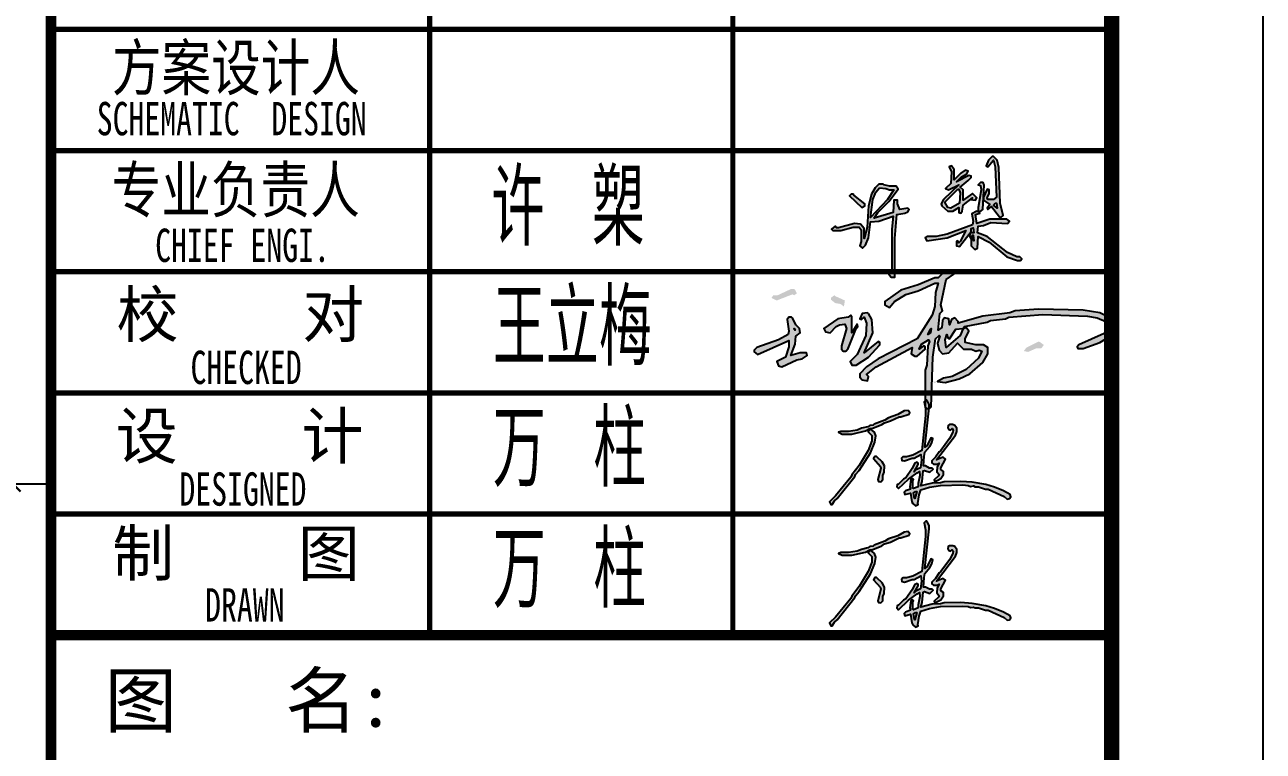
# Model space of a CAD drawing. Extents: x -655480 to 203344, y -294099 to 287156.
# Drawn here: x 65831 to 69917, y 160299 to 162698 of the extents above; entities that cross this region are included whole.
import ezdxf
from ezdxf.enums import TextEntityAlignment as Align

# ---------------------------------------------------------------- set-up
doc = ezdxf.new("R2010")
doc.units = 0
doc.header["$LTSCALE"] = 1000
doc.layers.get('0').update_dxf_attribs({"linetype": 'CONTINUOUS'})
doc.layers.get('DEFPOINTS').update_dxf_attribs({"linetype": 'CONTINUOUS'})
for name, color, linetype in [('-TK', 7, 'CONTINUOUS'), ('DIM_ELEV', 3, 'CONTINUOUS'), ('PUB_DIM', 3, 'CONTINUOUS'), ('图签文字', 4, 'CONTINUOUS')]:
    doc.layers.add(name, color=color, linetype=linetype)
doc.layers.add('图框', color=9, linetype='CONTINUOUS', lineweight=18)
doc.styles.add('_TCH_DIM_T3', font='SIMPLEX', dxfattribs={"width": 0.705882, "bigfont": 'GBCBIG'})
doc.styles.add('建筑图签-1', font='simhei.ttf', dxfattribs={"width": 0.7})
doc.styles.add('建筑图签-2', font='TXT.shx', dxfattribs={"width": 0.5, "bigfont": 'HZTXT.shx'})
doc.dimstyles.new('_TCH_ARCH&&50', dxfattribs={"dimtxt": 157.5, "dimasz": 50, "dimexe": 125, "dimexo": 150, "dimgap": 58.75, "dimtad": 1, "dimdec": 0, "dimzin": 0, "dimdsep": 46, "dimtxsty": '_TCH_DIM_T3', "dimblk": 'ARCHTICK', "dimcen": 0.09, "dimclrt": 7, "dimazin": 0, "dimtfac": 1, "dimtdec": 0, "dimtix": 1, "dimtmove": 2, "dimatfit": 3, "dimldrblk": 'ARCHTICK', "dimfxl": 1, "dimtolj": 1, "dimtzin": 0, "dimarcsym": 0})

# ---------------------------------------------------------------- blocks, each defined once
blk = doc.blocks.new('A$C6AF37BC7')
h = blk.add_hatch(color=256)
h.paths.add_polyline_path([(660, -48), (672, -48), (678, -96)], flags=16)
h.paths.add_polyline_path([(708, 144), (702, 150), (660, 126), (672, 66), (666, 36), (456, -42), (366, -60), (294, -60), (276, -72), (288, -96), (456, -72), (612, -12), (564, -102), (552, -114), (546, -96), (534, -102), (534, -138), (558, -144), (654, -18), (654, 6), (672, 12), (678, -30), (648, -30), (642, -54), (654, -84), (654, -138), (684, -168), (708, -156), (714, -60), (804, -108), (948, -228), (1038, -258), (1062, -258), (1074, -246), (1056, -228), (1032, -228), (954, -192), (786, -60), (708, -30), (714, 24), (756, 30), (816, 54), (954, 48), (972, 66), (948, 84), (810, 84), (702, 48), (690, 120), (726, 132), (720, 144)])
h.paths.add_polyline_path([(852, 216), (864, 216), (870, 174), (840, 198)], flags=16)
h.paths.add_polyline_path([(-312, 282), (-318, 288), (-336, 288), (-348, 276), (-246, 180), (-222, 192), (-222, 210)], flags=17)
h.paths.add_polyline_path([(546, 330), (552, 330), (564, 300), (558, 216), (486, 174), (462, 180), (438, 222)], flags=16)
h.paths.add_polyline_path([(-102, 342), (-48, 336), (-18, 324), (18, 324), (-36, 246), (-174, 96), (-156, 246), (-132, 306)], flags=16)
h.paths.add_polyline_path([(-66, 366), (-72, 372), (-108, 372), (-138, 342), (-168, 288), (-192, 192), (-204, 18), (-228, -78), (-228, 6), (-258, 42), (-306, 48), (-438, 12), (-456, 12), (-468, 24), (-498, 0), (-486, -12), (-420, -12), (-318, 18), (-270, 18), (-252, -6), (-252, -102), (-264, -138), (-240, -156), (-216, -132), (-192, -72), (-174, 60), (-108, 66), (12, 108), (0, 0), (0, -366), (-18, -342), (-24, -372), (-6, -396), (24, -396), (24, -78), (42, 120), (108, 132), (132, 144), (144, 162), (132, 174), (66, 162), (48, 210), (48, 240), (18, 240), (12, 138), (-144, 90), (-114, 138), (-24, 228), (54, 330), (36, 354), (-18, 354)])
h.paths.add_polyline_path([(756, 378), (750, 384), (732, 384), (714, 366), (732, 360), (738, 324), (714, 180), (714, 156), (726, 144), (750, 162), (762, 366)])
h.paths.add_polyline_path([(498, 516), (492, 522), (474, 516), (492, 474), (486, 378), (444, 336), (468, 324), (552, 366), (426, 246), (408, 210), (414, 192), (462, 150), (504, 150), (552, 180), (552, 138), (570, 132), (582, 150), (588, 198), (666, 258), (648, 246), (690, 240), (702, 258), (666, 294), (588, 240), (588, 324), (564, 348), (630, 402), (654, 426), (654, 438), (636, 444), (534, 390), (576, 432), (618, 456), (630, 480), (606, 486), (570, 462), (516, 408), (516, 492)])
h.paths.add_polyline_path([(846, 594), (840, 600), (828, 600), (798, 570), (780, 522), (792, 516), (840, 570), (852, 516), (864, 264), (840, 246), (792, 246), (786, 258), (804, 294), (804, 324), (786, 330), (756, 264), (756, 240), (810, 204), (786, 174), (792, 162), (822, 186), (888, 102), (900, 96), (918, 114), (894, 216), (882, 510), (870, 570)])
at = {"linetype": 'Continuous'}
for points in [[(498, 516), (492, 522), (474, 516), (492, 474), (486, 378), (444, 336), (468, 324), (552, 366), (426, 246), (408, 210), (414, 192), (462, 150), (504, 150), (552, 180), (552, 138), (570, 132), (582, 150), (588, 198), (666, 258), (648, 246), (690, 240), (702, 258), (666, 294), (588, 240), (588, 324), (564, 348), (630, 402), (654, 426), (654, 438), (636, 444), (534, 390), (576, 432), (618, 456), (630, 480), (606, 486), (570, 462), (516, 408), (516, 492), (498, 516)], [(846, 594), (840, 600), (828, 600), (798, 570), (780, 522), (792, 516), (840, 570), (852, 516), (864, 264), (840, 246), (792, 246), (786, 258), (804, 294), (804, 324), (786, 330), (756, 264), (756, 240), (810, 204), (786, 174), (792, 162), (822, 186), (888, 102), (900, 96), (918, 114), (894, 216), (882, 510), (870, 570), (846, 594)], [(-66, 366), (-72, 372), (-108, 372), (-138, 342), (-168, 288), (-192, 192), (-204, 18), (-228, -78), (-228, 6), (-258, 42), (-306, 48), (-438, 12), (-456, 12), (-468, 24), (-498, 0), (-486, -12), (-420, -12), (-318, 18), (-270, 18), (-252, -6), (-252, -102), (-264, -138), (-240, -156), (-216, -132), (-192, -72), (-174, 60), (-108, 66), (12, 108), (0, 0), (0, -366), (-18, -342), (-24, -372), (-6, -396), (24, -396), (24, -78), (42, 120), (108, 132), (132, 144), (144, 162), (132, 174), (66, 162), (48, 210), (48, 240), (18, 240), (12, 138), (-144, 90), (-114, 138), (-24, 228), (54, 330), (36, 354), (-18, 354), (-66, 366)], [(-102, 342), (-48, 336), (-18, 324), (18, 324), (-36, 246), (-174, 96), (-156, 246), (-132, 306), (-102, 342)], [(546, 330), (552, 330), (564, 300), (558, 216), (486, 174), (462, 180), (438, 222), (546, 330)], [(756, 378), (750, 384), (732, 384), (714, 366), (732, 360), (738, 324), (714, 180), (714, 156), (726, 144), (750, 162), (762, 366), (756, 378)], [(-312, 282), (-318, 288), (-336, 288), (-348, 276), (-246, 180), (-222, 192), (-222, 210), (-312, 282)], [(852, 216), (864, 216), (870, 174), (840, 198), (852, 216)], [(708, 144), (702, 150), (660, 126), (672, 66), (666, 36), (456, -42), (366, -60), (294, -60), (276, -72), (288, -96), (456, -72), (612, -12), (564, -102), (552, -114), (546, -96), (534, -102), (534, -138), (558, -144), (654, -18), (654, 6), (672, 12), (678, -30), (648, -30), (642, -54), (654, -84), (654, -138), (684, -168), (708, -156), (714, -60), (804, -108), (948, -228), (1038, -258), (1062, -258), (1074, -246), (1056, -228), (1032, -228), (954, -192), (786, -60), (708, -30), (714, 24), (756, 30), (816, 54), (954, 48), (972, 66), (948, 84), (810, 84), (702, 48), (690, 120), (726, 132), (720, 144), (708, 144)], [(660, -48), (672, -48), (678, -96), (660, -48)]]:
    blk.add_lwpolyline(points, dxfattribs=at)
blk = doc.blocks.new('A1')
at = {"linetype": 'Continuous'}
h = blk.add_hatch(color=0, dxfattribs=at)
h.paths.add_polyline_path([(82053.4, 10194.8), (82047.7, 10200.6), (82018.9, 10189), (81984.3, 10189), (81955.5, 10160.2), (81932.5, 10160.2), (81823, 10114.2), (81707.8, 10079.6), (81604.1, 10004.7), (81604.1, 9981.7), (81632.9, 9964.4), (81667.5, 10004.7), (81742.4, 10050.8), (81823, 10073.8), (81932.5, 10125.7), (81955.5, 10125.7), (81938.2, 10062.3), (81932.5, 9970.2), (81915.2, 9912.6), (81817.3, 9757), (81558.1, 9624.6), (81483.2, 9572.7), (81437.1, 9526.6), (81437.1, 9503.6), (81454.4, 9486.3), (81488.9, 9480.6), (81494.7, 9509.4), (81483.2, 9520.9), (81546.5, 9572.7), (81782.7, 9699.4), (81776.9, 9659.1), (81800, 9641.8), (81817.3, 9641.8), (81869.1, 9687.9), (81869.1, 9705.2), (81857.6, 9711), (81828.8, 9687.9), (81846.1, 9722.5), (81892.1, 9751.3), (81897.9, 9739.8), (81886.4, 9711), (81880.6, 9584.2), (81869.1, 9549.7), (81869.1, 9307.8), (81880.6, 9296.2), (81897.9, 9296.2), (81909.4, 9307.8), (81920.9, 9636.1), (81938.2, 9757), (81961.3, 9780.1), (81967, 9774.3), (81949.7, 9728.2), (81961.3, 9682.2), (81984.3, 9659.1), (82024.6, 9664.9), (82082.2, 9728.2), (82122.5, 9687.9), (82174.4, 9687.9), (82203.2, 9676.4), (82226.2, 9682.2), (82243.5, 9676.4), (82220.5, 9630.3), (82139.8, 9555.4), (82047.7, 9509.4), (81990.1, 9497.8), (81949.7, 9474.8), (82001.6, 9469), (82093.7, 9492.1), (82162.9, 9526.6), (82249.3, 9601.5), (82283.8, 9659.1), (82283.8, 9699.4), (82255, 9716.7), (82203.2, 9716.7), (82134.1, 9734), (82134.1, 9757), (82157.1, 9808.9), (82139.8, 9831.9), (82116.8, 9820.4), (82099.5, 9780.1), (82007.3, 9699.4), (82001.6, 9751.3), (82013.1, 9785.8), (82018.9, 9762.8), (82030.4, 9757), (82070.7, 9820.4), (82116.8, 9826.2), (82128.3, 9837.7), (82278.1, 9866.5), (82301.1, 9878), (82399, 9889.5), (82422.1, 9901), (82646.7, 9918.3), (82940.5, 9906.8), (83003.8, 9895.3), (83061.4, 9872.2), (83084.5, 9849.2), (83084.5, 9826.2), (83049.9, 9791.6), (82882.9, 9716.7), (82871.3, 9705.2), (82877.1, 9693.7), (82911.7, 9693.7), (83021.1, 9734), (83090.2, 9774.3), (83124.8, 9814.6), (83130.5, 9837.7), (83119, 9866.5), (83090.2, 9895.3), (83021.1, 9929.8), (82911.7, 9947.1), (82617.9, 9952.9), (82462.4, 9941.4), (82427.8, 9929.8), (82249.3, 9906.8), (82088, 9860.7), (82088, 9872.2), (82064.9, 9895.3), (82041.9, 9883.8), (82030.4, 9849.2), (82024.6, 9889.5), (81995.8, 9895.3), (81984.3, 9878), (81978.5, 9831.9), (81955.5, 9814.6), (81967, 9924.1), (81984.3, 9941.4), (81972.8, 9981.7), (82007.3, 10148.7), (82059.2, 10183.3)])
h.paths.add_polyline_path([(81903.7, 9820.4), (81909.4, 9826.2), (81903.7, 9797.4), (81886.4, 9785.8)], flags=16)
h.paths.add_polyline_path([(81938.2, 9469), (81944, 9474.8), (81920.9, 9474.8), (81932.5, 9463.3)], flags=17)
h.paths.add_polyline_path([(82629.4, 9734), (82617.9, 9739.8), (82537.3, 9699.4), (82520, 9676.4), (82548.8, 9670.6), (82600.6, 9693.7), (82635.2, 9693.7), (82652.5, 9716.7)], flags=17)
h.paths.add_polyline_path([(81005.1, 9820.4), (81005.1, 9826.2), (81010.9, 9814.6)], flags=16)
h.paths.add_polyline_path([(80993.6, 9895.3), (80987.8, 9901), (80970.5, 9901), (80959, 9883.8), (80970.5, 9808.9), (80964.8, 9785.8), (80901.4, 9751.3), (80757.4, 9699.4), (80740.1, 9682.2), (80740.1, 9670.6), (80763.2, 9653.4), (80970.5, 9745.5), (80970.5, 9705.2), (80947.5, 9636.1), (80889.9, 9607.3), (80901.4, 9578.5), (80924.5, 9572.7), (81022.4, 9618.8), (81056.9, 9624.6), (81091.5, 9647.6), (81085.7, 9664.9), (81045.4, 9664.9), (80982.1, 9647.6), (81010.9, 9722.5), (81016.6, 9774.3), (81045.4, 9797.4), (81039.7, 9826.2), (81016.6, 9849.2)])
h.paths.add_polyline_path([(81385.3, 9906.8), (81379.5, 9912.6), (81362.2, 9901), (81293.1, 9889.5), (81200.9, 9826.2), (81212.5, 9803.1), (81241.3, 9797.4), (81281.6, 9837.7), (81304.6, 9849.2), (81339.2, 9855), (81350.7, 9826.2), (81316.1, 9711), (81316.1, 9687.9), (81327.7, 9676.4), (81344.9, 9676.4), (81362.2, 9693.7), (81414.1, 9826.2), (81425.6, 9837.7), (81419.8, 9855), (81385.3, 9797.4)])
h.paths.add_polyline_path([(81494.7, 9924.1), (81488.9, 9929.8), (81454.4, 9924.1), (81437.1, 9889.5), (81448.6, 9883.8), (81465.9, 9901), (81483.2, 9860.7), (81477.4, 9780.1), (81419.8, 9653.4), (81373.7, 9607.3), (81385.3, 9584.2), (81414.1, 9584.2), (81494.7, 9636.1), (81569.6, 9716.7), (81569.6, 9734), (81558.1, 9739.8), (81465.9, 9664.9), (81523.5, 9797.4), (81517.7, 9883.8)])
h.paths.add_polyline_path([(81275.8, 10039.3), (81270.1, 10045), (81247, 10027.8), (81247, 10016.2), (81275.8, 9993.2), (81310.4, 9987.4), (81333.4, 9970.2), (81339.2, 10010.5)])
h.paths.add_polyline_path([(81010.9, 10079.6), (81005.1, 10085.4), (80982.1, 10085.4), (80895.7, 10045), (80866.9, 10045), (80855.3, 10027.8), (80889.9, 10010.5), (80993.6, 10050.8), (81005.1, 10045), (81022.4, 10056.6)])
h = blk.add_hatch(color=256, dxfattribs=at)
h.paths.add_polyline_path([(81517.1, 9155.1), (81514.1, 9158.1), (81505.1, 9158.1), (81493.1, 9143.1), (81517.1, 9119.1), (81517.1, 9083.1), (81493.1, 9020.1), (81433.1, 8921.1), (81385.1, 8858.1), (81379.1, 8843.1), (81277.1, 8720.1), (81238.1, 8681.1), (81247.1, 8663.1), (81256.1, 8663.1), (81271.1, 8687.1), (81289.1, 8702.1), (81406.1, 8849.1), (81409.1, 8861.1), (81433.1, 8888.1), (81508.1, 9005.1), (81538.1, 9074.1), (81544.1, 9116.1), (81535.1, 9140.1)])
h.paths.add_polyline_path([(81760.1, 9281.1), (81757.1, 9284.1), (81730.1, 9281.1), (81688.1, 9257.1), (81628.1, 9236.1), (81604.1, 9221.1), (81532.1, 9194.1), (81526.1, 9188.1), (81505.1, 9185.1), (81490.1, 9176.1), (81448.1, 9167.1), (81421.1, 9155.1), (81364.1, 9146.1), (81313.1, 9146.1), (81298.1, 9140.1), (81322.1, 9128.1), (81385.1, 9128.1), (81475.1, 9149.1), (81505.1, 9164.1), (81523.1, 9167.1), (81583.1, 9191.1), (81601.1, 9203.1), (81640.1, 9215.1), (81697.1, 9242.1), (81709.1, 9242.1), (81763.1, 9260.1), (81769.1, 9269.1)])
h.paths.add_polyline_path([(81550.1, 8978.1), (81547.1, 8981.1), (81538.1, 8981.1), (81529.1, 8966.1), (81574.1, 8915.1), (81577.1, 8903.1), (81556.1, 8828.1), (81562.1, 8816.1), (81577.1, 8813.1), (81589.1, 8828.1), (81589.1, 8855.1), (81598.1, 8876.1), (81601.1, 8918.1), (81586.1, 8945.1)])
h.paths.add_polyline_path([(81883.1, 9350.1), (81880.1, 9353.1), (81874.1, 9353.1), (81862.1, 9341.1), (81871.1, 9296.1), (81871.1, 9251.1), (81847.1, 9020.1), (81787.1, 8990.1), (81745.1, 8978.1), (81721.1, 8978.1), (81712.1, 8969.1), (81715.1, 8954.1), (81733.1, 8951.1), (81784.1, 8969.1), (81796.1, 8969.1), (81841.1, 8993.1), (81844.1, 8957.1), (81838.1, 8906.1), (81808.1, 8891.1), (81796.1, 8879.1), (81823.1, 8927.1), (81823.1, 8936.1), (81817.1, 8942.1), (81799.1, 8933.1), (81784.1, 8900.1), (81742.1, 8840.1), (81727.1, 8831.1), (81694.1, 8798.1), (81685.1, 8795.1), (81682.1, 8780.1), (81694.1, 8768.1), (81760.1, 8831.1), (81817.1, 8873.1), (81832.1, 8882.1), (81835.1, 8855.1), (81823.1, 8801.1), (81823.1, 8780.1), (81793.1, 8768.1), (81787.1, 8771.1), (81787.1, 8819.1), (81793.1, 8828.1), (81781.1, 8834.1), (81775.1, 8828.1), (81769.1, 8780.1), (81772.1, 8765.1), (81739.1, 8753.1), (81730.1, 8744.1), (81736.1, 8729.1), (81772.1, 8738.1), (81781.1, 8681.1), (81787.1, 8669.1), (81805.1, 8654.1), (81823.1, 8663.1), (81820.1, 8669.1), (81829.1, 8726.1), (81841.1, 8759.1), (81898.1, 8777.1), (81970.1, 8789.1), (82117.1, 8792.1), (82153.1, 8789.1), (82168.1, 8783.1), (82189.1, 8786.1), (82198.1, 8780.1), (82222.1, 8780.1), (82267.1, 8765.1), (82285.1, 8765.1), (82390.1, 8717.1), (82411.1, 8699.1), (82426.1, 8702.1), (82435.1, 8714.1), (82429.1, 8729.1), (82387.1, 8753.1), (82327.1, 8777.1), (82270.1, 8795.1), (82180.1, 8810.1), (82105.1, 8816.1), (81994.1, 8813.1), (81970.1, 8807.1), (81916.1, 8804.1), (81841.1, 8786.1), (81850.1, 8816.1), (81856.1, 8885.1), (81865.1, 8888.1), (81901.1, 8876.1), (81922.1, 8897.1), (81916.1, 8903.1), (81898.1, 8903.1), (81871.1, 8918.1), (81859.1, 8918.1), (81862.1, 8981.1), (81868.1, 9008.1), (81901.1, 9047.1), (81913.1, 9071.1), (81919.1, 9098.1), (81907.1, 9104.1), (81883.1, 9053.1), (81868.1, 9041.1), (81895.1, 9302.1), (81895.1, 9323.1)])
h.paths.add_polyline_path([(82057.1, 9188.1), (82054.1, 9191.1), (82030.1, 9191.1), (82021.1, 9185.1), (82018.1, 9170.1), (82024.1, 9161.1), (82036.1, 9155.1), (82048.1, 9164.1), (82054.1, 9155.1), (82051.1, 9140.1), (82030.1, 9098.1), (81973.1, 9020.1), (81961.1, 9011.1), (81937.1, 8975.1), (81913.1, 8951.1), (81913.1, 8939.1), (81925.1, 8930.1), (81949.1, 8930.1), (81961.1, 8936.1), (81949.1, 8912.1), (81946.1, 8879.1), (81961.1, 8861.1), (81958.1, 8852.1), (81928.1, 8825.1), (81934.1, 8813.1), (81973.1, 8834.1), (81991.1, 8861.1), (81991.1, 8882.1), (81973.1, 8894.1), (81973.1, 8906.1), (82003.1, 8963.1), (81988.1, 8975.1), (81943.1, 8957.1), (82069.1, 9122.1), (82078.1, 9146.1), (82078.1, 9167.1), (82063.1, 9188.1)], flags=17)
h = blk.add_hatch(color=256, dxfattribs=at)
h.paths.add_polyline_path([(81517.1, 8355.1), (81514.1, 8358.1), (81505.1, 8358.1), (81493.1, 8343.1), (81517.1, 8319.1), (81517.1, 8283.1), (81493.1, 8220.1), (81433.1, 8121.1), (81385.1, 8058.1), (81379.1, 8043.1), (81277.1, 7920.1), (81238.1, 7881.1), (81247.1, 7863.1), (81256.1, 7863.1), (81271.1, 7887.1), (81289.1, 7902.1), (81406.1, 8049.1), (81409.1, 8061.1), (81433.1, 8088.1), (81508.1, 8205.1), (81538.1, 8274.1), (81544.1, 8316.1), (81535.1, 8340.1)])
h.paths.add_polyline_path([(81760.1, 8481.1), (81757.1, 8484.1), (81730.1, 8481.1), (81688.1, 8457.1), (81628.1, 8436.1), (81604.1, 8421.1), (81532.1, 8394.1), (81526.1, 8388.1), (81505.1, 8385.1), (81490.1, 8376.1), (81448.1, 8367.1), (81421.1, 8355.1), (81364.1, 8346.1), (81313.1, 8346.1), (81298.1, 8340.1), (81322.1, 8328.1), (81385.1, 8328.1), (81475.1, 8349.1), (81505.1, 8364.1), (81523.1, 8367.1), (81583.1, 8391.1), (81601.1, 8403.1), (81640.1, 8415.1), (81697.1, 8442.1), (81709.1, 8442.1), (81763.1, 8460.1), (81769.1, 8469.1)])
h.paths.add_polyline_path([(81550.1, 8178.1), (81547.1, 8181.1), (81538.1, 8181.1), (81529.1, 8166.1), (81574.1, 8115.1), (81577.1, 8103.1), (81556.1, 8028.1), (81562.1, 8016.1), (81577.1, 8013.1), (81589.1, 8028.1), (81589.1, 8055.1), (81598.1, 8076.1), (81601.1, 8118.1), (81586.1, 8145.1)])
h.paths.add_polyline_path([(81883.1, 8550.1), (81880.1, 8553.1), (81874.1, 8553.1), (81862.1, 8541.1), (81871.1, 8496.1), (81871.1, 8451.1), (81847.1, 8220.1), (81787.1, 8190.1), (81745.1, 8178.1), (81721.1, 8178.1), (81712.1, 8169.1), (81715.1, 8154.1), (81733.1, 8151.1), (81784.1, 8169.1), (81796.1, 8169.1), (81841.1, 8193.1), (81844.1, 8157.1), (81838.1, 8106.1), (81808.1, 8091.1), (81796.1, 8079.1), (81823.1, 8127.1), (81823.1, 8136.1), (81817.1, 8142.1), (81799.1, 8133.1), (81784.1, 8100.1), (81742.1, 8040.1), (81727.1, 8031.1), (81694.1, 7998.1), (81685.1, 7995.1), (81682.1, 7980.1), (81694.1, 7968.1), (81760.1, 8031.1), (81817.1, 8073.1), (81832.1, 8082.1), (81835.1, 8055.1), (81823.1, 8001.1), (81823.1, 7980.1), (81793.1, 7968.1), (81787.1, 7971.1), (81787.1, 8019.1), (81793.1, 8028.1), (81781.1, 8034.1), (81775.1, 8028.1), (81769.1, 7980.1), (81772.1, 7965.1), (81739.1, 7953.1), (81730.1, 7944.1), (81736.1, 7929.1), (81772.1, 7938.1), (81781.1, 7881.1), (81787.1, 7869.1), (81805.1, 7854.1), (81823.1, 7863.1), (81820.1, 7869.1), (81829.1, 7926.1), (81841.1, 7959.1), (81898.1, 7977.1), (81970.1, 7989.1), (82117.1, 7992.1), (82153.1, 7989.1), (82168.1, 7983.1), (82189.1, 7986.1), (82198.1, 7980.1), (82222.1, 7980.1), (82267.1, 7965.1), (82285.1, 7965.1), (82390.1, 7917.1), (82411.1, 7899.1), (82426.1, 7902.1), (82435.1, 7914.1), (82429.1, 7929.1), (82387.1, 7953.1), (82327.1, 7977.1), (82270.1, 7995.1), (82180.1, 8010.1), (82105.1, 8016.1), (81994.1, 8013.1), (81970.1, 8007.1), (81916.1, 8004.1), (81841.1, 7986.1), (81850.1, 8016.1), (81856.1, 8085.1), (81865.1, 8088.1), (81901.1, 8076.1), (81922.1, 8097.1), (81916.1, 8103.1), (81898.1, 8103.1), (81871.1, 8118.1), (81859.1, 8118.1), (81862.1, 8181.1), (81868.1, 8208.1), (81901.1, 8247.1), (81913.1, 8271.1), (81919.1, 8298.1), (81907.1, 8304.1), (81883.1, 8253.1), (81868.1, 8241.1), (81895.1, 8502.1), (81895.1, 8523.1)])
h.paths.add_polyline_path([(82057.1, 8388.1), (82054.1, 8391.1), (82030.1, 8391.1), (82021.1, 8385.1), (82018.1, 8370.1), (82024.1, 8361.1), (82036.1, 8355.1), (82048.1, 8364.1), (82054.1, 8355.1), (82051.1, 8340.1), (82030.1, 8298.1), (81973.1, 8220.1), (81961.1, 8211.1), (81937.1, 8175.1), (81913.1, 8151.1), (81913.1, 8139.1), (81925.1, 8130.1), (81949.1, 8130.1), (81961.1, 8136.1), (81949.1, 8112.1), (81946.1, 8079.1), (81961.1, 8061.1), (81958.1, 8052.1), (81928.1, 8025.1), (81934.1, 8013.1), (81973.1, 8034.1), (81991.1, 8061.1), (81991.1, 8082.1), (81973.1, 8094.1), (81973.1, 8106.1), (82003.1, 8163.1), (81988.1, 8175.1), (81943.1, 8157.1), (82069.1, 8322.1), (82078.1, 8346.1), (82078.1, 8367.1), (82063.1, 8388.1)], flags=17)
blk.add_lwpolyline([(0, 59400), (0, 0), (84100, 0), (84100, 59400)], close=True)
at = {"const_width": 100}
blk.add_lwpolyline([(2500, 58400), (2500, 1000), (83100, 1000), (83100, 58400)], close=True, dxfattribs=at)
at = {"color": 0, "linetype": 'Continuous'}
for points in [[(82053.4, 10194.8), (82047.7, 10200.6), (82018.9, 10189), (81984.3, 10189), (81955.5, 10160.2), (81932.5, 10160.2), (81823, 10114.2), (81707.8, 10079.6), (81604.1, 10004.7), (81604.1, 9981.7), (81632.9, 9964.4), (81667.5, 10004.7), (81742.4, 10050.8), (81823, 10073.8), (81932.5, 10125.7), (81955.5, 10125.7), (81938.2, 10062.3), (81932.5, 9970.2), (81915.2, 9912.6), (81817.3, 9757), (81558.1, 9624.6), (81483.2, 9572.7), (81437.1, 9526.6), (81437.1, 9503.6), (81454.4, 9486.3), (81488.9, 9480.6), (81494.7, 9509.4), (81483.2, 9520.9), (81546.5, 9572.7), (81782.7, 9699.4), (81776.9, 9659.1), (81800, 9641.8), (81817.3, 9641.8), (81869.1, 9687.9), (81869.1, 9705.2), (81857.6, 9711), (81828.8, 9687.9), (81846.1, 9722.5), (81892.1, 9751.3), (81897.9, 9739.8), (81886.4, 9711), (81880.6, 9584.2), (81869.1, 9549.7), (81869.1, 9307.8), (81880.6, 9296.2), (81897.9, 9296.2), (81909.4, 9307.8), (81920.9, 9636.1), (81938.2, 9757), (81961.3, 9780.1), (81967, 9774.3), (81949.7, 9728.2), (81961.3, 9682.2), (81984.3, 9659.1), (82024.6, 9664.9), (82082.2, 9728.2), (82122.5, 9687.9), (82174.4, 9687.9), (82203.2, 9676.4), (82226.2, 9682.2), (82243.5, 9676.4), (82220.5, 9630.3), (82139.8, 9555.4), (82047.7, 9509.4), (81990.1, 9497.8), (81949.7, 9474.8), (82001.6, 9469), (82093.7, 9492.1), (82162.9, 9526.6), (82249.3, 9601.5), (82283.8, 9659.1), (82283.8, 9699.4), (82255, 9716.7), (82203.2, 9716.7), (82134.1, 9734), (82134.1, 9757), (82157.1, 9808.9), (82139.8, 9831.9), (82116.8, 9820.4), (82099.5, 9780.1), (82007.3, 9699.4), (82001.6, 9751.3), (82013.1, 9785.8), (82018.9, 9762.8), (82030.4, 9757), (82070.7, 9820.4), (82116.8, 9826.2), (82128.3, 9837.7), (82278.1, 9866.5), (82301.1, 9878), (82399, 9889.5), (82422.1, 9901), (82646.7, 9918.3), (82940.5, 9906.8), (83003.8, 9895.3), (83061.4, 9872.2), (83084.5, 9849.2), (83084.5, 9826.2), (83049.9, 9791.6), (82882.9, 9716.7), (82871.3, 9705.2), (82877.1, 9693.7), (82911.7, 9693.7), (83021.1, 9734), (83090.2, 9774.3), (83124.8, 9814.6), (83130.5, 9837.7), (83119, 9866.5), (83090.2, 9895.3), (83021.1, 9929.8), (82911.7, 9947.1), (82617.9, 9952.9), (82462.4, 9941.4), (82427.8, 9929.8), (82249.3, 9906.8), (82088, 9860.7), (82088, 9872.2), (82064.9, 9895.3), (82041.9, 9883.8), (82030.4, 9849.2), (82024.6, 9889.5), (81995.8, 9895.3), (81984.3, 9878), (81978.5, 9831.9), (81955.5, 9814.6), (81967, 9924.1), (81984.3, 9941.4), (81972.8, 9981.7), (82007.3, 10148.7), (82059.2, 10183.3), (82053.4, 10194.8)], [(80993.6, 9895.3), (80987.8, 9901), (80970.5, 9901), (80959, 9883.8), (80970.5, 9808.9), (80964.8, 9785.8), (80901.4, 9751.3), (80757.4, 9699.4), (80740.1, 9682.2), (80740.1, 9670.6), (80763.2, 9653.4), (80970.5, 9745.5), (80970.5, 9705.2), (80947.5, 9636.1), (80889.9, 9607.3), (80901.4, 9578.5), (80924.5, 9572.7), (81022.4, 9618.8), (81056.9, 9624.6), (81091.5, 9647.6), (81085.7, 9664.9), (81045.4, 9664.9), (80982.1, 9647.6), (81010.9, 9722.5), (81016.6, 9774.3), (81045.4, 9797.4), (81039.7, 9826.2), (81016.6, 9849.2), (80993.6, 9895.3)], [(81385.3, 9906.8), (81379.5, 9912.6), (81362.2, 9901), (81293.1, 9889.5), (81200.9, 9826.2), (81212.5, 9803.1), (81241.3, 9797.4), (81281.6, 9837.7), (81304.6, 9849.2), (81339.2, 9855), (81350.7, 9826.2), (81316.1, 9711), (81316.1, 9687.9), (81327.7, 9676.4), (81344.9, 9676.4), (81362.2, 9693.7), (81414.1, 9826.2), (81425.6, 9837.7), (81419.8, 9855), (81385.3, 9797.4), (81385.3, 9906.8)], [(81494.7, 9924.1), (81488.9, 9929.8), (81454.4, 9924.1), (81437.1, 9889.5), (81448.6, 9883.8), (81465.9, 9901), (81483.2, 9860.7), (81477.4, 9780.1), (81419.8, 9653.4), (81373.7, 9607.3), (81385.3, 9584.2), (81414.1, 9584.2), (81494.7, 9636.1), (81569.6, 9716.7), (81569.6, 9734), (81558.1, 9739.8), (81465.9, 9664.9), (81523.5, 9797.4), (81517.7, 9883.8), (81494.7, 9924.1)], [(81005.1, 9820.4), (81005.1, 9826.2), (81010.9, 9814.6), (81005.1, 9820.4)], [(81903.7, 9820.4), (81909.4, 9826.2), (81903.7, 9797.4), (81886.4, 9785.8), (81903.7, 9820.4)]]:
    blk.add_lwpolyline(points, dxfattribs=at)
at = {"linetype": 'Continuous'}
for points in [[(81883.1, 9350.1), (81880.1, 9353.1), (81874.1, 9353.1), (81862.1, 9341.1), (81871.1, 9296.1), (81871.1, 9251.1), (81847.1, 9020.1), (81787.1, 8990.1), (81745.1, 8978.1), (81721.1, 8978.1), (81712.1, 8969.1), (81715.1, 8954.1), (81733.1, 8951.1), (81784.1, 8969.1), (81796.1, 8969.1), (81841.1, 8993.1), (81844.1, 8957.1), (81838.1, 8906.1), (81808.1, 8891.1), (81796.1, 8879.1), (81823.1, 8927.1), (81823.1, 8936.1), (81817.1, 8942.1), (81799.1, 8933.1), (81784.1, 8900.1), (81742.1, 8840.1), (81727.1, 8831.1), (81694.1, 8798.1), (81685.1, 8795.1), (81682.1, 8780.1), (81694.1, 8768.1), (81760.1, 8831.1), (81817.1, 8873.1), (81832.1, 8882.1), (81835.1, 8855.1), (81823.1, 8801.1), (81823.1, 8780.1), (81793.1, 8768.1), (81787.1, 8771.1), (81787.1, 8819.1), (81793.1, 8828.1), (81781.1, 8834.1), (81775.1, 8828.1), (81769.1, 8780.1), (81772.1, 8765.1), (81739.1, 8753.1), (81730.1, 8744.1), (81736.1, 8729.1), (81772.1, 8738.1), (81781.1, 8681.1), (81787.1, 8669.1), (81805.1, 8654.1), (81823.1, 8663.1), (81820.1, 8669.1), (81829.1, 8726.1), (81841.1, 8759.1), (81898.1, 8777.1), (81970.1, 8789.1), (82117.1, 8792.1), (82153.1, 8789.1), (82168.1, 8783.1), (82189.1, 8786.1), (82198.1, 8780.1), (82222.1, 8780.1), (82267.1, 8765.1), (82285.1, 8765.1), (82390.1, 8717.1), (82411.1, 8699.1), (82426.1, 8702.1), (82435.1, 8714.1), (82429.1, 8729.1), (82387.1, 8753.1), (82327.1, 8777.1), (82270.1, 8795.1), (82180.1, 8810.1), (82105.1, 8816.1), (81994.1, 8813.1), (81970.1, 8807.1), (81916.1, 8804.1), (81841.1, 8786.1), (81850.1, 8816.1), (81856.1, 8885.1), (81865.1, 8888.1), (81901.1, 8876.1), (81922.1, 8897.1), (81916.1, 8903.1), (81898.1, 8903.1), (81871.1, 8918.1), (81859.1, 8918.1), (81862.1, 8981.1), (81868.1, 9008.1), (81901.1, 9047.1), (81913.1, 9071.1), (81919.1, 9098.1), (81907.1, 9104.1), (81883.1, 9053.1), (81868.1, 9041.1), (81895.1, 9302.1), (81895.1, 9323.1), (81883.1, 9350.1)], [(81760.1, 9281.1), (81757.1, 9284.1), (81730.1, 9281.1), (81688.1, 9257.1), (81628.1, 9236.1), (81604.1, 9221.1), (81532.1, 9194.1), (81526.1, 9188.1), (81505.1, 9185.1), (81490.1, 9176.1), (81448.1, 9167.1), (81421.1, 9155.1), (81364.1, 9146.1), (81313.1, 9146.1), (81298.1, 9140.1), (81322.1, 9128.1), (81385.1, 9128.1), (81475.1, 9149.1), (81505.1, 9164.1), (81523.1, 9167.1), (81583.1, 9191.1), (81601.1, 9203.1), (81640.1, 9215.1), (81697.1, 9242.1), (81709.1, 9242.1), (81763.1, 9260.1), (81769.1, 9269.1), (81760.1, 9281.1)], [(81517.1, 9155.1), (81514.1, 9158.1), (81505.1, 9158.1), (81493.1, 9143.1), (81517.1, 9119.1), (81517.1, 9083.1), (81493.1, 9020.1), (81433.1, 8921.1), (81385.1, 8858.1), (81379.1, 8843.1), (81277.1, 8720.1), (81238.1, 8681.1), (81247.1, 8663.1), (81256.1, 8663.1), (81271.1, 8687.1), (81289.1, 8702.1), (81406.1, 8849.1), (81409.1, 8861.1), (81433.1, 8888.1), (81508.1, 9005.1), (81538.1, 9074.1), (81544.1, 9116.1), (81535.1, 9140.1), (81517.1, 9155.1)], [(82057.1, 9188.1), (82054.1, 9191.1), (82030.1, 9191.1), (82021.1, 9185.1), (82018.1, 9170.1), (82024.1, 9161.1), (82036.1, 9155.1), (82048.1, 9164.1), (82054.1, 9155.1), (82051.1, 9140.1), (82030.1, 9098.1), (81973.1, 9020.1), (81961.1, 9011.1), (81937.1, 8975.1), (81913.1, 8951.1), (81913.1, 8939.1), (81925.1, 8930.1), (81949.1, 8930.1), (81961.1, 8936.1), (81949.1, 8912.1), (81946.1, 8879.1), (81961.1, 8861.1), (81958.1, 8852.1), (81928.1, 8825.1), (81934.1, 8813.1), (81973.1, 8834.1), (81991.1, 8861.1), (81991.1, 8882.1), (81973.1, 8894.1), (81973.1, 8906.1), (82003.1, 8963.1), (81988.1, 8975.1), (81943.1, 8957.1), (82069.1, 9122.1), (82078.1, 9146.1), (82078.1, 9167.1), (82063.1, 9188.1), (82057.1, 9188.1)], [(81550.1, 8978.1), (81547.1, 8981.1), (81538.1, 8981.1), (81529.1, 8966.1), (81574.1, 8915.1), (81577.1, 8903.1), (81556.1, 8828.1), (81562.1, 8816.1), (81577.1, 8813.1), (81589.1, 8828.1), (81589.1, 8855.1), (81598.1, 8876.1), (81601.1, 8918.1), (81586.1, 8945.1), (81550.1, 8978.1)], [(81805.1, 8750.1), (81814.1, 8750.1), (81802.1, 8702.1), (81796.1, 8714.1), (81793.1, 8741.1), (81805.1, 8750.1)], [(81883.1, 8550.1), (81880.1, 8553.1), (81874.1, 8553.1), (81862.1, 8541.1), (81871.1, 8496.1), (81871.1, 8451.1), (81847.1, 8220.1), (81787.1, 8190.1), (81745.1, 8178.1), (81721.1, 8178.1), (81712.1, 8169.1), (81715.1, 8154.1), (81733.1, 8151.1), (81784.1, 8169.1), (81796.1, 8169.1), (81841.1, 8193.1), (81844.1, 8157.1), (81838.1, 8106.1), (81808.1, 8091.1), (81796.1, 8079.1), (81823.1, 8127.1), (81823.1, 8136.1), (81817.1, 8142.1), (81799.1, 8133.1), (81784.1, 8100.1), (81742.1, 8040.1), (81727.1, 8031.1), (81694.1, 7998.1), (81685.1, 7995.1), (81682.1, 7980.1), (81694.1, 7968.1), (81760.1, 8031.1), (81817.1, 8073.1), (81832.1, 8082.1), (81835.1, 8055.1), (81823.1, 8001.1), (81823.1, 7980.1), (81793.1, 7968.1), (81787.1, 7971.1), (81787.1, 8019.1), (81793.1, 8028.1), (81781.1, 8034.1), (81775.1, 8028.1), (81769.1, 7980.1), (81772.1, 7965.1), (81739.1, 7953.1), (81730.1, 7944.1), (81736.1, 7929.1), (81772.1, 7938.1), (81781.1, 7881.1), (81787.1, 7869.1), (81805.1, 7854.1), (81823.1, 7863.1), (81820.1, 7869.1), (81829.1, 7926.1), (81841.1, 7959.1), (81898.1, 7977.1), (81970.1, 7989.1), (82117.1, 7992.1), (82153.1, 7989.1), (82168.1, 7983.1), (82189.1, 7986.1), (82198.1, 7980.1), (82222.1, 7980.1), (82267.1, 7965.1), (82285.1, 7965.1), (82390.1, 7917.1), (82411.1, 7899.1), (82426.1, 7902.1), (82435.1, 7914.1), (82429.1, 7929.1), (82387.1, 7953.1), (82327.1, 7977.1), (82270.1, 7995.1), (82180.1, 8010.1), (82105.1, 8016.1), (81994.1, 8013.1), (81970.1, 8007.1), (81916.1, 8004.1), (81841.1, 7986.1), (81850.1, 8016.1), (81856.1, 8085.1), (81865.1, 8088.1), (81901.1, 8076.1), (81922.1, 8097.1), (81916.1, 8103.1), (81898.1, 8103.1), (81871.1, 8118.1), (81859.1, 8118.1), (81862.1, 8181.1), (81868.1, 8208.1), (81901.1, 8247.1), (81913.1, 8271.1), (81919.1, 8298.1), (81907.1, 8304.1), (81883.1, 8253.1), (81868.1, 8241.1), (81895.1, 8502.1), (81895.1, 8523.1), (81883.1, 8550.1)], [(81760.1, 8481.1), (81757.1, 8484.1), (81730.1, 8481.1), (81688.1, 8457.1), (81628.1, 8436.1), (81604.1, 8421.1), (81532.1, 8394.1), (81526.1, 8388.1), (81505.1, 8385.1), (81490.1, 8376.1), (81448.1, 8367.1), (81421.1, 8355.1), (81364.1, 8346.1), (81313.1, 8346.1), (81298.1, 8340.1), (81322.1, 8328.1), (81385.1, 8328.1), (81475.1, 8349.1), (81505.1, 8364.1), (81523.1, 8367.1), (81583.1, 8391.1), (81601.1, 8403.1), (81640.1, 8415.1), (81697.1, 8442.1), (81709.1, 8442.1), (81763.1, 8460.1), (81769.1, 8469.1), (81760.1, 8481.1)], [(81517.1, 8355.1), (81514.1, 8358.1), (81505.1, 8358.1), (81493.1, 8343.1), (81517.1, 8319.1), (81517.1, 8283.1), (81493.1, 8220.1), (81433.1, 8121.1), (81385.1, 8058.1), (81379.1, 8043.1), (81277.1, 7920.1), (81238.1, 7881.1), (81247.1, 7863.1), (81256.1, 7863.1), (81271.1, 7887.1), (81289.1, 7902.1), (81406.1, 8049.1), (81409.1, 8061.1), (81433.1, 8088.1), (81508.1, 8205.1), (81538.1, 8274.1), (81544.1, 8316.1), (81535.1, 8340.1), (81517.1, 8355.1)], [(82057.1, 8388.1), (82054.1, 8391.1), (82030.1, 8391.1), (82021.1, 8385.1), (82018.1, 8370.1), (82024.1, 8361.1), (82036.1, 8355.1), (82048.1, 8364.1), (82054.1, 8355.1), (82051.1, 8340.1), (82030.1, 8298.1), (81973.1, 8220.1), (81961.1, 8211.1), (81937.1, 8175.1), (81913.1, 8151.1), (81913.1, 8139.1), (81925.1, 8130.1), (81949.1, 8130.1), (81961.1, 8136.1), (81949.1, 8112.1), (81946.1, 8079.1), (81961.1, 8061.1), (81958.1, 8052.1), (81928.1, 8025.1), (81934.1, 8013.1), (81973.1, 8034.1), (81991.1, 8061.1), (81991.1, 8082.1), (81973.1, 8094.1), (81973.1, 8106.1), (82003.1, 8163.1), (81988.1, 8175.1), (81943.1, 8157.1), (82069.1, 8322.1), (82078.1, 8346.1), (82078.1, 8367.1), (82063.1, 8388.1), (82057.1, 8388.1)], [(81550.1, 8178.1), (81547.1, 8181.1), (81538.1, 8181.1), (81529.1, 8166.1), (81574.1, 8115.1), (81577.1, 8103.1), (81556.1, 8028.1), (81562.1, 8016.1), (81577.1, 8013.1), (81589.1, 8028.1), (81589.1, 8055.1), (81598.1, 8076.1), (81601.1, 8118.1), (81586.1, 8145.1), (81550.1, 8178.1)], [(81805.1, 7950.1), (81814.1, 7950.1), (81802.1, 7902.1), (81796.1, 7914.1), (81793.1, 7941.1), (81805.1, 7950.1)]]:
    blk.add_lwpolyline(points, dxfattribs=at)
at = {"layer": '图框'}
for points, const_width in [([(76100, 1000), (76100, 58400)], 70), ([(78599.5, 7800.3), (78600, 14200.3)], 35), ([(80600, 7800.3), (80600, 14200.3)], 35), ([(80600, 7800.3), (80600, 14200.3)], 35), ([(76100, 11800.3), (83100, 11800.3)], 35), ([(76100, 11000.3), (83100, 11000.3)], 35), ([(76100, 10200.3), (83100, 10200.3)], 35), ([(76100, 9400.3), (83100, 9400.3)], 35), ([(76100, 8600.3), (83100, 8600.3)], 35), ([(76100, 7800.3), (83100, 7800.3)], 70)]:
    blk.add_lwpolyline(points, dxfattribs=dict(at, const_width=const_width))
at = {"xscale": 0.7999999998137355, "yscale": 0.8000000000465661, "zscale": 0.8}
blk.add_blockref('A$C6AF37BC7', (81648.8, 10481.2), dxfattribs=at)
at = {"layer": '图框', "style": '建筑图签-1', "width": 0.7}
blk.add_text('SCHEMATIC  DESIGN', height=220, dxfattribs=at).set_placement((76402.6, 11101.4, -1799))
for s, p in [('CHIEF ENGI.', (77364.5, 10374.8)), ('CHECKED  ', (77493, 9568.8)), ('DESIGNED ', (77419.6, 8765.5)), (' DRAWN   ', (77484.6, 8000.5))]:
    blk.add_text(s, height=220, dxfattribs=at).set_placement(p, align=Align.MIDDLE)
at = {"layer": '图签文字', "color": 7, "style": '建筑图签-1', "width": 0.8}
for s, p in [('方案设计人', (76502.5, 11398.1)), ('专业负责人', (76501.2, 10591.6))]:
    blk.add_text(s, height=300, dxfattribs=at).set_placement(p)
at = {"layer": '图签文字', "color": 0, "style": '建筑图签-2', "width": 0.7}
for s, p in [('许 槊', (79006.2, 10370.9)), ('王立梅', (79016.3, 9580.4)), ('万 柱', (79016.3, 8780.4)), ('万 柱', (79016.3, 7980.4))]:
    blk.add_text(s, height=500, dxfattribs=at).set_placement(p)
at = {"layer": '图签文字', "color": 7, "style": '建筑图签-1'}
for s, height, p in [('校    对', 300, (76533.3, 9768.2)), ('设    计', 300, (76527.9, 8966.5)), ('制    图', 300, (76504.9, 8191.7)), ('图   名:', 350, (76455.3, 7195.2))]:
    blk.add_text(s, height=height, dxfattribs=at).set_placement(p)
blk = doc.blocks.new('_ArchTick')
at = {"color": 0, "linetype": 'ByBlock', "const_width": 0.15}
blk.add_lwpolyline([(-0.5, -0.5), (0.5, 0.5)], dxfattribs=at)
blk = doc.blocks.new('*D943')
at = {"layer": 'DEFPOINTS', "color": 0, "transparency": 16777216}
for p in [(65192.2, 165931.7), (65792.2, 165931.7), (65192.2, 161181.7)]:
    blk.add_point(p, dxfattribs=at)
at = {"layer": 'PUB_DIM', "color": 0, "lineweight": -2, "transparency": 16777216}
for p, q in [((65342.2, 165931.7), (65917.2, 165931.7)), ((65792.2, 161181.7), (65792.2, 165931.7)), ((65342.2, 161181.7), (65917.2, 161181.7))]:
    blk.add_line(p, q, dxfattribs=at)
at = {"layer": 'PUB_DIM', "color": 0, "lineweight": -2, "transparency": 16777216, "xscale": 50, "yscale": 50, "zscale": 50}
for p, rotation in [((65792.2, 165931.7), 90), ((65792.2, 161181.7), 270)]:
    blk.add_blockref('_ArchTick', p, dxfattribs=dict(at, rotation=rotation))
at = {"layer": 'PUB_DIM', "color": 7, "transparency": 16777216, "insert": (65654.7, 163556.7), "char_height": 157.5, "attachment_point": 5, "rotation": 90, "style": '_TCH_DIM_T3'}
blk.add_mtext('\\A1;4750', dxfattribs=at)

msp = doc.modelspace()

# ---------------------------------------------------------------- linework, layer by layer
at = {"layer": 'DIM_ELEV'}
msp.add_line((65392.19, 161181.66), (65917.19, 161181.66), dxfattribs=at)

# ---------------------------------------------------------------- block references
at = {"layer": '-TK', "xscale": 0.5, "yscale": 0.5, "zscale": 0.5}
msp.add_blockref('A1', (27867.19, 156782.28), dxfattribs=at)

# ---------------------------------------------------------------- dimensions: what is measured, and where the dimension line sits
at = {"layer": 'PUB_DIM'}
dim = msp.add_aligned_dim(p1=(65192.19, 161181.66), p2=(65192.19, 165931.66), distance=-600, dimstyle='_TCH_ARCH&&50', dxfattribs=at)
dim.commit()
dim.dimension.update_dxf_attribs({"geometry": '*D943', "text_midpoint": (65654.69, 163556.66)})

doc.saveas('drawing.dxf')
